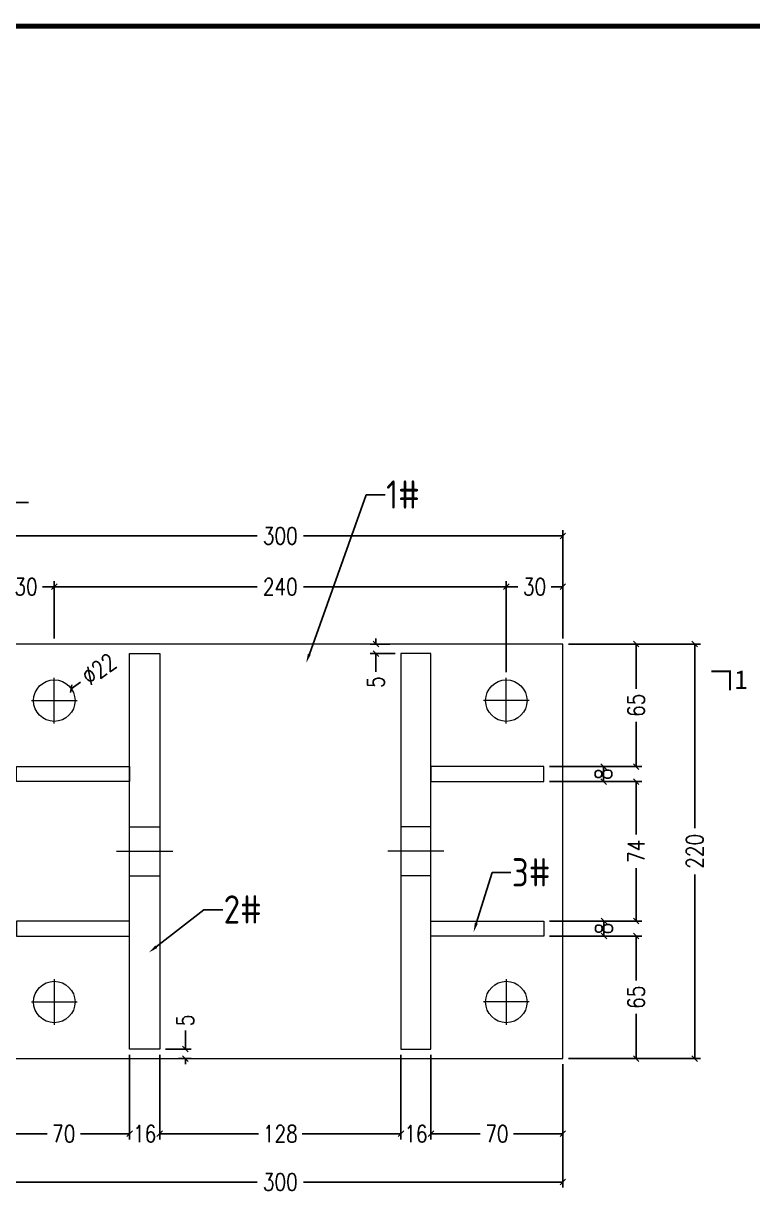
# Model space of a CAD drawing. Extents: x 8238 to 123366, y -35216 to 128109.
# Drawn here: x 29696 to 30857, y 828 to 2702 of the extents above; entities that cross this region are included whole.
import ezdxf
from ezdxf import colors
from ezdxf.entities.mleader import LeaderData, LeaderLine
from ezdxf.math import Vec2, Vec3

# ---------------------------------------------------------------- set-up
doc = ezdxf.new("R2010")
doc.units = 0
doc.header["$LTSCALE"] = 1000
doc.header["$MEASUREMENT"] = 0
doc.linetypes.add('CENTER', pattern=[2, 1.25, -0.25, 0.25, -0.25])
doc.linetypes.add('DASHDOT', pattern=[1, 0.5, -0.25, 0, -0.25])
for name, color, linetype in [('HR-dimension', 9, 'Continuous'), ('标注', 9, 'Continuous'), ('连接端梁', 130, 'Continuous')]:
    doc.layers.add(name, color=color, linetype=linetype)
doc.layers.add('结构', color=52, linetype='Continuous', lineweight=18)
doc.styles.add('Arial', font='')
doc.styles.add('HZTXT', font='txtw.shx', dxfattribs={"width": 0.8, "bigfont": 'hztxtw.shx'})
doc.styles.get("Standard").update_dxf_attribs({"font": 'gbenor.shx', "bigfont": 'gbcbig.shx'})
doc.styles.get('Arial').set_extended_font_data('STXihei')
doc.dimstyles.new('DIM-3', dxfattribs={"dimscale": 3, "dimtxt": 3, "dimasz": 1, "dimexe": 1, "dimexo": 1, "dimgap": 1, "dimtad": 0, "dimdec": 1, "dimrnd": 0.0005, "dimzin": 9, "dimdsep": 46, "dimtxsty": 'HZTXT', "dimblk": 'OBLIQUE', "dimcen": 0, "dimclrd": 9, "dimclre": 9, "dimclrt": 2, "dimazin": 2, "dimtfac": 1, "dimtdec": 1, "dimtofl": 0, "dimtmove": 0, "dimatfit": 3, "dimldrblk": 'OBLIQUE', "dimfxl": 1, "dimarcsym": 2})

# ---------------------------------------------------------------- blocks, each defined once
blk = doc.blocks.new('_Oblique')
at = {"color": 0, "linetype": 'ByBlock', "lineweight": -2}
blk.add_line((-0.5, -0.5), (0.5, 0.5), dxfattribs=at)
blk = doc.blocks.new('*D603')
at = {"layer": 'Defpoints', "color": 0, "ltscale": 10, "transparency": 16777216}
for p in [(38506.46, -4825.07), (38806.46, -4825.07), (38506.46, -4890.63)]:
    blk.add_point(p, dxfattribs=at)
at = {"layer": 'HR-dimension', "color": 9, "lineweight": -2, "ltscale": 10, "transparency": 16777216}
for p, q in [((38506.46, -4828.07), (38506.46, -4893.63)), ((38806.46, -4828.07), (38806.46, -4893.63)), ((38506.46, -4890.63), (38644.21, -4890.63)), ((38806.46, -4890.63), (38668.72, -4890.63))]:
    blk.add_line(p, q, dxfattribs=at)
at = {"layer": 'HR-dimension', "color": 9, "lineweight": -2, "ltscale": 10, "transparency": 16777216, "xscale": 3, "yscale": 3, "zscale": 3, "rotation": 180}
blk.add_blockref('_Oblique', (38506.46, -4890.63), dxfattribs=at)
at = {"layer": 'HR-dimension', "color": 9, "lineweight": -2, "ltscale": 10, "transparency": 16777216, "xscale": 3, "yscale": 3, "zscale": 3}
blk.add_blockref('_Oblique', (38806.46, -4890.63), dxfattribs=at)
at = {"layer": 'HR-dimension', "color": 2, "ltscale": 10, "transparency": 16777216, "insert": (38656.46, -4890.63), "char_height": 9, "attachment_point": 5, "style": 'HZTXT'}
blk.add_mtext('300', dxfattribs=at)
blk = doc.blocks.new('*D1242')
at = {"layer": 'Defpoints', "color": 0, "ltscale": 10, "transparency": 16777216}
for p in [(38815.19, -4605.07), (38876.47, -4605.07), (38815.19, -4825.07)]:
    blk.add_point(p, dxfattribs=at)
at = {"layer": 'HR-dimension', "color": 9, "lineweight": -2, "ltscale": 10, "transparency": 16777216}
for p, q in [((38818.19, -4605.07), (38879.47, -4605.07)), ((38876.47, -4605.07), (38876.47, -4702.81)), ((38876.47, -4825.07), (38876.47, -4727.33)), ((38818.19, -4825.07), (38879.47, -4825.07))]:
    blk.add_line(p, q, dxfattribs=at)
at = {"layer": 'HR-dimension', "color": 9, "lineweight": -2, "ltscale": 10, "transparency": 16777216, "xscale": 3, "yscale": 3, "zscale": 3}
for p, rotation in [((38876.47, -4605.07), 90), ((38876.47, -4825.07), 270)]:
    blk.add_blockref('_Oblique', p, dxfattribs=dict(at, rotation=rotation))
at = {"layer": 'HR-dimension', "color": 2, "ltscale": 10, "transparency": 16777216, "insert": (38876.47, -4715.07), "char_height": 9, "attachment_point": 5, "rotation": 90, "style": 'HZTXT'}
blk.add_mtext('220', dxfattribs=at)
blk = doc.blocks.new('*D604')
at = {"layer": 'Defpoints', "color": 0, "ltscale": 10, "transparency": 16777216}
for p in [(38506.46, -4574.61), (38506.46, -4605.07), (38536.46, -4605.07)]:
    blk.add_point(p, dxfattribs=at)
at = {"layer": 'HR-dimension', "color": 9, "lineweight": -2, "ltscale": 10, "transparency": 16777216}
for p, q in [((38506.46, -4602.07), (38506.46, -4571.61)), ((38536.46, -4602.07), (38536.46, -4571.61)), ((38506.46, -4574.61), (38512.63, -4574.61)), ((38536.46, -4574.61), (38530.29, -4574.61))]:
    blk.add_line(p, q, dxfattribs=at)
at = {"layer": 'HR-dimension', "color": 9, "lineweight": -2, "ltscale": 10, "transparency": 16777216, "xscale": 3, "yscale": 3, "zscale": 3, "rotation": 180}
blk.add_blockref('_Oblique', (38506.46, -4574.61), dxfattribs=at)
at = {"layer": 'HR-dimension', "color": 9, "lineweight": -2, "ltscale": 10, "transparency": 16777216, "xscale": 3, "yscale": 3, "zscale": 3}
blk.add_blockref('_Oblique', (38536.46, -4574.61), dxfattribs=at)
at = {"layer": 'HR-dimension', "color": 2, "ltscale": 10, "transparency": 16777216, "insert": (38521.46, -4574.61), "char_height": 9, "attachment_point": 5, "style": 'HZTXT'}
blk.add_mtext('30', dxfattribs=at)
blk = doc.blocks.new('*D1243')
at = {"layer": 'Defpoints', "color": 0, "ltscale": 10, "transparency": 16777216}
for p in [(38776.46, -4574.61), (38536.46, -4605.07), (38776.46, -4605.07)]:
    blk.add_point(p, dxfattribs=at)
at = {"layer": 'HR-dimension', "color": 9, "lineweight": -2, "ltscale": 10, "transparency": 16777216}
for p, q in [((38536.46, -4602.07), (38536.46, -4571.61)), ((38776.46, -4602.07), (38776.46, -4571.61)), ((38536.46, -4574.61), (38644.21, -4574.61)), ((38776.46, -4574.61), (38668.72, -4574.61))]:
    blk.add_line(p, q, dxfattribs=at)
at = {"layer": 'HR-dimension', "color": 9, "lineweight": -2, "ltscale": 10, "transparency": 16777216, "xscale": 3, "yscale": 3, "zscale": 3, "rotation": 180}
blk.add_blockref('_Oblique', (38536.46, -4574.61), dxfattribs=at)
at = {"layer": 'HR-dimension', "color": 9, "lineweight": -2, "ltscale": 10, "transparency": 16777216, "xscale": 3, "yscale": 3, "zscale": 3}
blk.add_blockref('_Oblique', (38776.46, -4574.61), dxfattribs=at)
at = {"layer": 'HR-dimension', "color": 2, "ltscale": 10, "transparency": 16777216, "insert": (38656.46, -4574.61), "char_height": 9, "attachment_point": 5, "style": 'HZTXT'}
blk.add_mtext('240', dxfattribs=at)
blk = doc.blocks.new('*D605')
at = {"layer": 'Defpoints', "color": 0, "ltscale": 10, "transparency": 16777216}
for p in [(38806.46, -4574.61), (38806.46, -4605.07), (38776.46, -4622.97)]:
    blk.add_point(p, dxfattribs=at)
at = {"layer": 'HR-dimension', "color": 9, "lineweight": -2, "ltscale": 10, "transparency": 16777216}
for p, q in [((38776.46, -4619.97), (38776.46, -4571.61)), ((38806.46, -4602.07), (38806.46, -4571.61)), ((38776.46, -4574.61), (38782.63, -4574.61)), ((38806.46, -4574.61), (38800.29, -4574.61))]:
    blk.add_line(p, q, dxfattribs=at)
at = {"layer": 'HR-dimension', "color": 9, "lineweight": -2, "ltscale": 10, "transparency": 16777216, "xscale": 3, "yscale": 3, "zscale": 3, "rotation": 180}
blk.add_blockref('_Oblique', (38776.46, -4574.61), dxfattribs=at)
at = {"layer": 'HR-dimension', "color": 9, "lineweight": -2, "ltscale": 10, "transparency": 16777216, "xscale": 3, "yscale": 3, "zscale": 3}
blk.add_blockref('_Oblique', (38806.46, -4574.61), dxfattribs=at)
at = {"layer": 'HR-dimension', "color": 2, "ltscale": 10, "transparency": 16777216, "insert": (38791.46, -4574.61), "char_height": 9, "attachment_point": 5, "style": 'HZTXT'}
blk.add_mtext('30', dxfattribs=at)
blk = doc.blocks.new('*D606')
at = {"layer": 'Defpoints', "color": 0, "ltscale": 10, "transparency": 16777216}
for p in [(38796.46, -4760.07), (38845.4, -4760.07), (38806.46, -4825.07)]:
    blk.add_point(p, dxfattribs=at)
at = {"layer": 'HR-dimension', "color": 9, "lineweight": -2, "ltscale": 10, "transparency": 16777216}
for p, q in [((38799.46, -4760.07), (38848.4, -4760.07)), ((38845.4, -4760.07), (38845.4, -4783.74)), ((38845.4, -4825.07), (38845.4, -4801.4)), ((38809.46, -4825.07), (38848.4, -4825.07))]:
    blk.add_line(p, q, dxfattribs=at)
at = {"layer": 'HR-dimension', "color": 9, "lineweight": -2, "ltscale": 10, "transparency": 16777216, "xscale": 3, "yscale": 3, "zscale": 3}
for p, rotation in [((38845.4, -4760.07), 90), ((38845.4, -4825.07), 270)]:
    blk.add_blockref('_Oblique', p, dxfattribs=dict(at, rotation=rotation))
at = {"layer": 'HR-dimension', "color": 2, "ltscale": 10, "transparency": 16777216, "insert": (38845.4, -4792.57), "char_height": 9, "attachment_point": 5, "rotation": 90, "style": 'HZTXT'}
blk.add_mtext('65', dxfattribs=at)
blk = doc.blocks.new('*D607')
at = {"layer": 'Defpoints', "color": 0, "ltscale": 10, "transparency": 16777216}
for p in [(38796.46, -4752.07), (38828.25, -4752.07), (38796.46, -4760.07)]:
    blk.add_point(p, dxfattribs=at)
at = {"layer": 'HR-dimension', "color": 9, "lineweight": -2, "ltscale": 10, "transparency": 16777216}
for p, q in [((38799.46, -4752.07), (38831.25, -4752.07)), ((38828.25, -4760.07), (38828.25, -4752.07)), ((38799.46, -4760.07), (38831.25, -4760.07))]:
    blk.add_line(p, q, dxfattribs=at)
at = {"layer": 'HR-dimension', "color": 9, "lineweight": -2, "ltscale": 10, "transparency": 16777216, "xscale": 3, "yscale": 3, "zscale": 3}
for p, rotation in [((38828.25, -4752.07), 90), ((38828.25, -4760.07), 270)]:
    blk.add_blockref('_Oblique', p, dxfattribs=dict(at, rotation=rotation))
at = {"layer": 'HR-dimension', "color": 2, "ltscale": 10, "transparency": 16777216, "insert": (38828.25, -4756.07), "char_height": 9, "attachment_point": 5, "rotation": 90, "style": 'HZTXT'}
blk.add_mtext('8', dxfattribs=at)
blk = doc.blocks.new('*D608')
at = {"layer": 'Defpoints', "color": 0, "ltscale": 10, "transparency": 16777216}
for p in [(38796.46, -4678.07), (38845.4, -4678.07), (38796.46, -4752.07)]:
    blk.add_point(p, dxfattribs=at)
at = {"layer": 'HR-dimension', "color": 9, "lineweight": -2, "ltscale": 10, "transparency": 16777216}
for p, q in [((38799.46, -4678.07), (38848.4, -4678.07)), ((38845.4, -4678.07), (38845.4, -4706.07)), ((38845.4, -4752.07), (38845.4, -4724.07)), ((38799.46, -4752.07), (38848.4, -4752.07))]:
    blk.add_line(p, q, dxfattribs=at)
at = {"layer": 'HR-dimension', "color": 9, "lineweight": -2, "ltscale": 10, "transparency": 16777216, "xscale": 3, "yscale": 3, "zscale": 3}
for p, rotation in [((38845.4, -4678.07), 90), ((38845.4, -4752.07), 270)]:
    blk.add_blockref('_Oblique', p, dxfattribs=dict(at, rotation=rotation))
at = {"layer": 'HR-dimension', "color": 2, "ltscale": 10, "transparency": 16777216, "insert": (38845.4, -4715.07), "char_height": 9, "attachment_point": 5, "rotation": 90, "style": 'HZTXT'}
blk.add_mtext('74', dxfattribs=at)
blk = doc.blocks.new('*D609')
at = {"layer": 'Defpoints', "color": 0, "ltscale": 10, "transparency": 16777216}
for p in [(38796.46, -4670.07), (38828.06, -4670.07), (38796.46, -4678.07)]:
    blk.add_point(p, dxfattribs=at)
at = {"layer": 'HR-dimension', "color": 9, "lineweight": -2, "ltscale": 10, "transparency": 16777216}
for p, q in [((38799.46, -4670.07), (38831.06, -4670.07)), ((38828.06, -4678.07), (38828.06, -4670.07)), ((38799.46, -4678.07), (38831.06, -4678.07))]:
    blk.add_line(p, q, dxfattribs=at)
at = {"layer": 'HR-dimension', "color": 9, "lineweight": -2, "ltscale": 10, "transparency": 16777216, "xscale": 3, "yscale": 3, "zscale": 3}
for p, rotation in [((38828.06, -4670.07), 90), ((38828.06, -4678.07), 270)]:
    blk.add_blockref('_Oblique', p, dxfattribs=dict(at, rotation=rotation))
at = {"layer": 'HR-dimension', "color": 2, "ltscale": 10, "transparency": 16777216, "insert": (38828.06, -4674.07), "char_height": 9, "attachment_point": 5, "rotation": 90, "style": 'HZTXT'}
blk.add_mtext('8', dxfattribs=at)
blk = doc.blocks.new('*D610')
at = {"layer": 'Defpoints', "color": 0, "ltscale": 10, "transparency": 16777216}
for p in [(38806.46, -4605.07), (38845.4, -4605.07), (38796.46, -4670.07)]:
    blk.add_point(p, dxfattribs=at)
at = {"layer": 'HR-dimension', "color": 9, "lineweight": -2, "ltscale": 10, "transparency": 16777216}
for p, q in [((38809.46, -4605.07), (38848.4, -4605.07)), ((38845.4, -4605.07), (38845.4, -4628.74)), ((38845.4, -4670.07), (38845.4, -4646.4)), ((38799.46, -4670.07), (38848.4, -4670.07))]:
    blk.add_line(p, q, dxfattribs=at)
at = {"layer": 'HR-dimension', "color": 9, "lineweight": -2, "ltscale": 10, "transparency": 16777216, "xscale": 3, "yscale": 3, "zscale": 3}
for p, rotation in [((38845.4, -4605.07), 90), ((38845.4, -4670.07), 270)]:
    blk.add_blockref('_Oblique', p, dxfattribs=dict(at, rotation=rotation))
at = {"layer": 'HR-dimension', "color": 2, "ltscale": 10, "transparency": 16777216, "insert": (38845.4, -4637.57), "char_height": 9, "attachment_point": 5, "rotation": 90, "style": 'HZTXT'}
blk.add_mtext('65', dxfattribs=at)
blk = doc.blocks.new('*D1260')
at = {"layer": 'Defpoints', "color": 0, "ltscale": 10, "transparency": 16777216}
for p in [(38545.47, -4628.75), (38527.46, -4641.39)]:
    blk.add_point(p, dxfattribs=at)
at = {"layer": 'HR-dimension', "color": 9, "lineweight": -2, "ltscale": 10, "transparency": 16777216}
blk.add_line((38550.38, -4625.3), (38545.47, -4628.75), dxfattribs=at)
at = {"layer": 'HR-dimension', "color": 9, "lineweight": -2, "ltscale": 10, "transparency": 16777216, "xscale": 3, "yscale": 3, "zscale": 3, "rotation": 215.0759654489789}
blk.add_blockref('_Oblique', (38545.47, -4628.75), dxfattribs=at)
at = {"layer": 'HR-dimension', "color": 2, "ltscale": 10, "transparency": 16777216, "insert": (38560.27, -4618.36), "char_height": 9, "attachment_point": 5, "rotation": 35.07597, "style": 'HZTXT'}
blk.add_mtext('∅22', dxfattribs=at)
blk = doc.blocks.new('*D612')
at = {"layer": 'Defpoints', "color": 0, "ltscale": 10, "transparency": 16777216}
for p in [(38576.46, -4820.07), (38506.46, -4845.51), (38506.46, -4865.02)]:
    blk.add_point(p, dxfattribs=at)
at = {"layer": 'HR-dimension', "color": 9, "lineweight": -2, "ltscale": 10, "transparency": 16777216}
for p, q in [((38576.46, -4823.07), (38576.46, -4868.02)), ((38506.46, -4848.51), (38506.46, -4868.02)), ((38506.46, -4865.02), (38532.63, -4865.02)), ((38576.46, -4865.02), (38550.29, -4865.02))]:
    blk.add_line(p, q, dxfattribs=at)
at = {"layer": 'HR-dimension', "color": 9, "lineweight": -2, "ltscale": 10, "transparency": 16777216, "xscale": 3, "yscale": 3, "zscale": 3, "rotation": 180}
blk.add_blockref('_Oblique', (38506.46, -4865.02), dxfattribs=at)
at = {"layer": 'HR-dimension', "color": 9, "lineweight": -2, "ltscale": 10, "transparency": 16777216, "xscale": 3, "yscale": 3, "zscale": 3}
blk.add_blockref('_Oblique', (38576.46, -4865.02), dxfattribs=at)
at = {"layer": 'HR-dimension', "color": 2, "ltscale": 10, "transparency": 16777216, "insert": (38541.46, -4865.02), "char_height": 9, "attachment_point": 5, "style": 'HZTXT'}
blk.add_mtext('70', dxfattribs=at)
blk = doc.blocks.new('*D613')
at = {"layer": 'Defpoints', "color": 0, "ltscale": 10, "transparency": 16777216}
for p in [(38576.46, -4820.07), (38592.46, -4820.07), (38592.46, -4865.02)]:
    blk.add_point(p, dxfattribs=at)
at = {"layer": 'HR-dimension', "color": 9, "lineweight": -2, "ltscale": 10, "transparency": 16777216}
for p, q in [((38576.46, -4823.07), (38576.46, -4868.02)), ((38592.46, -4823.07), (38592.46, -4868.02)), ((38576.46, -4865.02), (38576.49, -4865.02)), ((38592.46, -4865.02), (38592.43, -4865.02))]:
    blk.add_line(p, q, dxfattribs=at)
at = {"layer": 'HR-dimension', "color": 9, "lineweight": -2, "ltscale": 10, "transparency": 16777216, "xscale": 3, "yscale": 3, "zscale": 3, "rotation": 180}
blk.add_blockref('_Oblique', (38576.46, -4865.02), dxfattribs=at)
at = {"layer": 'HR-dimension', "color": 9, "lineweight": -2, "ltscale": 10, "transparency": 16777216, "xscale": 3, "yscale": 3, "zscale": 3}
blk.add_blockref('_Oblique', (38592.46, -4865.02), dxfattribs=at)
at = {"layer": 'HR-dimension', "color": 2, "ltscale": 10, "transparency": 16777216, "insert": (38584.46, -4865.02), "char_height": 9, "attachment_point": 5, "style": 'HZTXT'}
blk.add_mtext('16', dxfattribs=at)
blk = doc.blocks.new('*D614')
at = {"layer": 'Defpoints', "color": 0, "ltscale": 10, "transparency": 16777216}
for p in [(38592.46, -4820.07), (38720.46, -4820.07), (38720.46, -4865.02)]:
    blk.add_point(p, dxfattribs=at)
at = {"layer": 'HR-dimension', "color": 9, "lineweight": -2, "ltscale": 10, "transparency": 16777216}
for p, q in [((38592.46, -4823.07), (38592.46, -4868.02)), ((38720.46, -4823.07), (38720.46, -4868.02)), ((38592.46, -4865.02), (38644.89, -4865.02)), ((38720.46, -4865.02), (38668.03, -4865.02))]:
    blk.add_line(p, q, dxfattribs=at)
at = {"layer": 'HR-dimension', "color": 9, "lineweight": -2, "ltscale": 10, "transparency": 16777216, "xscale": 3, "yscale": 3, "zscale": 3, "rotation": 180}
blk.add_blockref('_Oblique', (38592.46, -4865.02), dxfattribs=at)
at = {"layer": 'HR-dimension', "color": 9, "lineweight": -2, "ltscale": 10, "transparency": 16777216, "xscale": 3, "yscale": 3, "zscale": 3}
blk.add_blockref('_Oblique', (38720.46, -4865.02), dxfattribs=at)
at = {"layer": 'HR-dimension', "color": 2, "ltscale": 10, "transparency": 16777216, "insert": (38656.46, -4865.02), "char_height": 9, "attachment_point": 5, "style": 'HZTXT'}
blk.add_mtext('128', dxfattribs=at)
blk = doc.blocks.new('*D615')
at = {"layer": 'Defpoints', "color": 0, "ltscale": 10, "transparency": 16777216}
for p in [(38720.46, -4820.07), (38736.46, -4820.07), (38736.46, -4865.02)]:
    blk.add_point(p, dxfattribs=at)
at = {"layer": 'HR-dimension', "color": 9, "lineweight": -2, "ltscale": 10, "transparency": 16777216}
for p, q in [((38720.46, -4823.07), (38720.46, -4868.02)), ((38736.46, -4823.07), (38736.46, -4868.02)), ((38720.46, -4865.02), (38720.49, -4865.02)), ((38736.46, -4865.02), (38736.43, -4865.02))]:
    blk.add_line(p, q, dxfattribs=at)
at = {"layer": 'HR-dimension', "color": 9, "lineweight": -2, "ltscale": 10, "transparency": 16777216, "xscale": 3, "yscale": 3, "zscale": 3, "rotation": 180}
blk.add_blockref('_Oblique', (38720.46, -4865.02), dxfattribs=at)
at = {"layer": 'HR-dimension', "color": 9, "lineweight": -2, "ltscale": 10, "transparency": 16777216, "xscale": 3, "yscale": 3, "zscale": 3}
blk.add_blockref('_Oblique', (38736.46, -4865.02), dxfattribs=at)
at = {"layer": 'HR-dimension', "color": 2, "ltscale": 10, "transparency": 16777216, "insert": (38728.46, -4865.02), "char_height": 9, "attachment_point": 5, "style": 'HZTXT'}
blk.add_mtext('16', dxfattribs=at)
blk = doc.blocks.new('*D616')
at = {"layer": 'Defpoints', "color": 0, "ltscale": 10, "transparency": 16777216}
for p in [(38736.46, -4820.07), (38806.46, -4849.43), (38806.46, -4865.02)]:
    blk.add_point(p, dxfattribs=at)
at = {"layer": 'HR-dimension', "color": 9, "lineweight": -2, "ltscale": 10, "transparency": 16777216}
for p, q in [((38736.46, -4823.07), (38736.46, -4868.02)), ((38806.46, -4852.43), (38806.46, -4868.02)), ((38736.46, -4865.02), (38762.63, -4865.02)), ((38806.46, -4865.02), (38780.29, -4865.02))]:
    blk.add_line(p, q, dxfattribs=at)
at = {"layer": 'HR-dimension', "color": 9, "lineweight": -2, "ltscale": 10, "transparency": 16777216, "xscale": 3, "yscale": 3, "zscale": 3, "rotation": 180}
blk.add_blockref('_Oblique', (38736.46, -4865.02), dxfattribs=at)
at = {"layer": 'HR-dimension', "color": 9, "lineweight": -2, "ltscale": 10, "transparency": 16777216, "xscale": 3, "yscale": 3, "zscale": 3}
blk.add_blockref('_Oblique', (38806.46, -4865.02), dxfattribs=at)
at = {"layer": 'HR-dimension', "color": 2, "ltscale": 10, "transparency": 16777216, "insert": (38771.46, -4865.02), "char_height": 9, "attachment_point": 5, "style": 'HZTXT'}
blk.add_mtext('70', dxfattribs=at)
blk = doc.blocks.new('*D617')
at = {"layer": 'Defpoints', "color": 0, "ltscale": 10, "transparency": 16777216}
for p in [(38707.2, -4605.07), (38717.6, -4605.07), (38720.46, -4610.07)]:
    blk.add_point(p, dxfattribs=at)
at = {"layer": 'HR-dimension', "color": 9, "lineweight": -2, "ltscale": 10, "transparency": 16777216}
for p, q in [((38707.2, -4605.07), (38707.2, -4602.07)), ((38714.6, -4605.07), (38704.2, -4605.07)), ((38717.46, -4610.07), (38704.2, -4610.07)), ((38707.2, -4610.07), (38707.2, -4619.87))]:
    blk.add_line(p, q, dxfattribs=at)
at = {"layer": 'HR-dimension', "color": 9, "lineweight": -2, "ltscale": 10, "transparency": 16777216, "xscale": 3, "yscale": 3, "zscale": 3}
for p, rotation in [((38707.2, -4605.07), 270), ((38707.2, -4610.07), 90)]:
    blk.add_blockref('_Oblique', p, dxfattribs=dict(at, rotation=rotation))
at = {"layer": 'HR-dimension', "color": 2, "ltscale": 10, "transparency": 16777216, "insert": (38707.2, -4625.27), "char_height": 9, "attachment_point": 5, "rotation": 90, "style": 'HZTXT'}
blk.add_mtext('5', dxfattribs=at)
blk = doc.blocks.new('*D618')
at = {"layer": 'Defpoints', "color": 0, "ltscale": 10, "transparency": 16777216}
for p in [(38592.46, -4820.07), (38606.07, -4820.07), (38599.34, -4825.07)]:
    blk.add_point(p, dxfattribs=at)
at = {"layer": 'HR-dimension', "color": 9, "lineweight": -2, "ltscale": 10, "transparency": 16777216}
for p, q in [((38606.07, -4820.07), (38606.07, -4810.27)), ((38595.46, -4820.07), (38609.07, -4820.07)), ((38602.34, -4825.07), (38609.07, -4825.07)), ((38606.07, -4825.07), (38606.07, -4828.07))]:
    blk.add_line(p, q, dxfattribs=at)
at = {"layer": 'HR-dimension', "color": 9, "lineweight": -2, "ltscale": 10, "transparency": 16777216, "xscale": 3, "yscale": 3, "zscale": 3}
for p, rotation in [((38606.07, -4820.07), 270), ((38606.07, -4825.07), 90)]:
    blk.add_blockref('_Oblique', p, dxfattribs=dict(at, rotation=rotation))
at = {"layer": 'HR-dimension', "color": 2, "ltscale": 10, "transparency": 16777216, "insert": (38606.07, -4804.87), "char_height": 9, "attachment_point": 5, "rotation": 90, "style": 'HZTXT'}
blk.add_mtext('5', dxfattribs=at)
blk = doc.blocks.new('*D1254')
at = {"layer": 'Defpoints', "color": 0, "ltscale": 10, "transparency": 16777216}
for p in [(38506.46, -4547.62), (38506.46, -4605.07), (38806.46, -4605.07)]:
    blk.add_point(p, dxfattribs=at)
at = {"layer": 'HR-dimension', "color": 9, "lineweight": -2, "ltscale": 10, "transparency": 16777216}
for p, q in [((38506.46, -4602.07), (38506.46, -4544.62)), ((38506.46, -4547.62), (38644.21, -4547.62)), ((38806.46, -4547.62), (38668.72, -4547.62)), ((38806.46, -4602.07), (38806.46, -4544.62))]:
    blk.add_line(p, q, dxfattribs=at)
at = {"layer": 'HR-dimension', "color": 9, "lineweight": -2, "ltscale": 10, "transparency": 16777216, "xscale": 3, "yscale": 3, "zscale": 3, "rotation": 180}
blk.add_blockref('_Oblique', (38506.46, -4547.62), dxfattribs=at)
at = {"layer": 'HR-dimension', "color": 9, "lineweight": -2, "ltscale": 10, "transparency": 16777216, "xscale": 3, "yscale": 3, "zscale": 3}
blk.add_blockref('_Oblique', (38806.46, -4547.62), dxfattribs=at)
at = {"layer": 'HR-dimension', "color": 2, "ltscale": 10, "transparency": 16777216, "insert": (38656.46, -4547.62), "char_height": 9, "attachment_point": 5, "style": 'HZTXT'}
blk.add_mtext('300', dxfattribs=at)
blk = doc.blocks.new('asdasdasdgfhgtj')
at = {"layer": '标注', "color": 1, "const_width": 1}
for points in [[(38522.93, -4529.88), (38512.93, -4529.88), (38512.93, -4539.88)], [(38895.24, -4629.58), (38895.24, -4619.58), (38885.24, -4619.58)]]:
    blk.add_lwpolyline(points, dxfattribs=at)
at = {"layer": '结构', "color": 4}
for p, q in [((38806.46, -4605.07), (38506.46, -4605.07)), ((38806.46, -4825.07), (38806.46, -4605.07)), ((38506.46, -4825.07), (38806.46, -4825.07))]:
    blk.add_line(p, q, dxfattribs=at)
at = {"layer": '结构', "color": 1, "linetype": 'CENTER', "ltscale": 0.44}
for p, q in [((38536.46, -4647.17), (38536.46, -4622.97)), ((38776.46, -4647.17), (38776.46, -4622.97)), ((38524.36, -4635.07), (38548.56, -4635.07)), ((38788.56, -4635.07), (38764.36, -4635.07)), ((38536.46, -4782.97), (38536.46, -4807.17)), ((38776.46, -4782.97), (38776.46, -4807.17)), ((38524.36, -4795.07), (38548.56, -4795.07)), ((38788.56, -4795.07), (38764.36, -4795.07))]:
    blk.add_line(p, q, dxfattribs=at)
at = {"layer": '结构', "color": 1, "linetype": 'DASHDOT', "ltscale": 5}
for p, q in [((38576.46, -4702.07), (38592.46, -4702.07)), ((38736.46, -4702.07), (38720.46, -4702.07)), ((38569.56, -4715.07), (38599.36, -4715.07)), ((38743.36, -4715.07), (38713.56, -4715.07)), ((38576.46, -4728.07), (38592.46, -4728.07)), ((38736.46, -4728.07), (38720.46, -4728.07))]:
    blk.add_line(p, q, dxfattribs=at)
at = {"layer": '结构', "color": 4}
for points in [[(38576.46, -4820.07), (38576.46, -4610.07), (38592.46, -4610.07), (38592.46, -4820.07)], [(38736.46, -4820.07), (38736.46, -4610.07), (38720.46, -4610.07), (38720.46, -4820.07)], [(38576.46, -4678.07), (38516.46, -4678.07), (38516.46, -4670.07), (38576.46, -4670.07)], [(38736.46, -4678.07), (38796.46, -4678.07), (38796.46, -4670.07), (38736.46, -4670.07)], [(38576.46, -4752.07), (38516.46, -4752.07), (38516.46, -4760.07), (38576.46, -4760.07)], [(38736.46, -4752.07), (38796.46, -4752.07), (38796.46, -4760.07), (38736.46, -4760.07)]]:
    blk.add_lwpolyline(points, close=True, dxfattribs=at)
for centre in [(38536.46, -4635.07), (38776.46, -4635.07), (38536.46, -4795.07), (38776.46, -4795.07)]:
    blk.add_circle(centre, 11, dxfattribs=at)
at = {"layer": '标注', "color": 1, "insert": (38901.09, -4623.93), "char_height": 10, "attachment_point": 5, "style": 'Arial'}
blk.add_mtext('1', dxfattribs=at)
at = {"layer": 'HR-dimension', "ltscale": 10}
for base, p1, p2, picture, middle in [((38506.46, -4547.62), (38806.46, -4605.07), (38506.46, -4605.07), '*D1254', (38656.46, -4547.62)), ((38506.46, -4574.61), (38536.46, -4605.07), (38506.46, -4605.07), '*D604', (38521.46, -4574.61)), ((38776.46, -4574.61), (38536.46, -4605.07), (38776.46, -4605.07), '*D1243', (38656.46, -4574.61)), ((38806.46, -4574.61), (38776.46, -4622.97), (38806.46, -4605.07), '*D605', (38791.46, -4574.61)), ((38506.46, -4865.02), (38576.46, -4820.07), (38506.46, -4845.51), '*D612', (38541.46, -4865.02)), ((38720.46, -4865.02), (38592.46, -4820.07), (38720.46, -4820.07), '*D614', (38656.46, -4865.02)), ((38806.46, -4865.02), (38736.46, -4820.07), (38806.46, -4849.43), '*D616', (38771.46, -4865.02))]:
    dim = blk.add_linear_dim(base=base, p1=p1, p2=p2, dimstyle='DIM-3', dxfattribs=at)
    dim.commit()
    dim.dimension.update_dxf_attribs({"geometry": picture, "text_midpoint": middle})
for base, p1, p2, picture, middle in [((38707.2, -4605.07), (38720.46, -4610.07), (38717.6, -4605.07), '*D617', (38707.2, -4625.27)), ((38828.06, -4670.07), (38796.46, -4678.07), (38796.46, -4670.07), '*D609', (38828.06, -4674.07)), ((38828.25, -4752.07), (38796.46, -4760.07), (38796.46, -4752.07), '*D607', (38828.25, -4756.07)), ((38606.07, -4820.07), (38599.34, -4825.07), (38592.46, -4820.07), '*D618', (38606.07, -4804.87))]:
    dim = blk.add_linear_dim(base=base, p1=p1, p2=p2, angle=90, dimstyle='DIM-3', dxfattribs=at)
    dim.commit()
    dim.dimension.update_dxf_attribs({"geometry": picture, "text_midpoint": middle, "dimtype": 128})
for base, p1, p2, picture, middle in [((38845.4, -4605.07), (38796.46, -4670.07), (38806.46, -4605.07), '*D610', (38845.4, -4637.57)), ((38876.47, -4605.07), (38815.19, -4825.07), (38815.19, -4605.07), '*D1242', (38876.47, -4715.07)), ((38845.4, -4678.07), (38796.46, -4752.07), (38796.46, -4678.07), '*D608', (38845.4, -4715.07)), ((38845.4, -4760.07), (38806.46, -4825.07), (38796.46, -4760.07), '*D606', (38845.4, -4792.57))]:
    dim = blk.add_linear_dim(base=base, p1=p1, p2=p2, angle=90, dimstyle='DIM-3', dxfattribs=at)
    dim.commit()
    dim.dimension.update_dxf_attribs({"geometry": picture, "text_midpoint": middle})
dim = blk.add_diameter_dim_2p(p1=(38527.46, -4641.39), p2=(38545.47, -4628.75), dimstyle='DIM-3', dxfattribs=at)
dim.commit()
dim.dimension.update_dxf_attribs({"geometry": '*D1260', "text_midpoint": (38560.27, -4618.36)})
for base, p1, p2, picture, middle in [((38592.46, -4865.02), (38576.46, -4820.07), (38592.46, -4820.07), '*D613', (38584.46, -4865.02)), ((38736.46, -4865.02), (38720.46, -4820.07), (38736.46, -4820.07), '*D615', (38728.46, -4865.02)), ((38506.46, -4890.63), (38806.46, -4825.07), (38506.46, -4825.07), '*D603', (38656.46, -4890.63))]:
    dim = blk.add_linear_dim(base=base, p1=p1, p2=p2, dimstyle='DIM-3', dxfattribs=at)
    dim.commit()
    dim.dimension.update_dxf_attribs({"geometry": picture, "text_midpoint": middle, "dimtype": 128})
at = {"layer": '标注', "color": 6}
ml = blk.add_multileader_mtext('Standard', dxfattribs=at)
ml.set_content('1#', color=6)
ml.set_leader_properties(color=9)
ml.build(insert=Vec2(0, 0))
ml.multileader.update_dxf_attribs({"dogleg_length": 10, "arrow_head_size": 5})
ctx = ml.context
ctx.base_point, ctx.char_height, ctx.arrow_head_size, ctx.landing_gap_size, ctx.plane_origin = Vec3(38712.13, -4525.81), 15, 5, 0.5, Vec3(35639.83, -10150.26)
notes = []
notes.append((ctx, [(1, (1, 1, 0), (38702.13, -4525.81), (1, 0), 10, [(0, [(38670.19, -4615.11)], 256, [])])]))
ctx.mtext.insert, ctx.mtext.defined_height, ctx.mtext.flow_direction = Vec3(38712.63, -4518.18), 40, 5
ml = blk.add_multileader_mtext('Standard', dxfattribs=at)
ml.set_content('3#', color=6)
ml.set_leader_properties(color=9)
ml.build(insert=Vec2(0, 0))
ml.multileader.update_dxf_attribs({"dogleg_length": 10, "arrow_head_size": 5})
ctx = ml.context
ctx.base_point, ctx.char_height, ctx.arrow_head_size, ctx.landing_gap_size, ctx.plane_origin = Vec3(38778.88, -4726.38), 15, 5, 0.5, Vec3(35728.69, -10293.29)
notes.append((ctx, [(1, (1, 1, 0), (38768.88, -4726.38), (1, 0), 10, [(0, [(38759.05, -4758.14)], 256, [])])]))
ctx.mtext.insert, ctx.mtext.defined_height, ctx.mtext.flow_direction = Vec3(38779.38, -4718.75), 40, 5
ml = blk.add_multileader_mtext('Standard', dxfattribs=at)
ml.set_content('2#', color=6)
ml.set_leader_properties(color=9)
ml.build(insert=Vec2(0, 0))
ml.multileader.update_dxf_attribs({"dogleg_length": 10, "arrow_head_size": 5})
ctx = ml.context
ctx.base_point, ctx.char_height, ctx.arrow_head_size, ctx.landing_gap_size, ctx.plane_origin = Vec3(38625.89, -4746.07), 15, 5, 0.5, Vec3(35556.3, -10303.97)
notes.append((ctx, [(1, (1, 1, 0), (38615.89, -4746.07), (1, 0), 10, [(0, [(38586.66, -4768.82)], 256, [])])]))
ctx.mtext.insert, ctx.mtext.defined_height, ctx.mtext.flow_direction = Vec3(38626.39, -4738.44), 40, 5
for ctx, leaders in notes:
    for number, flags, end, landing, length, lines in leaders:
        leader = LeaderData()
        leader.index, (leader.has_last_leader_line, leader.has_dogleg_vector, leader.attachment_direction) = number, flags
        leader.last_leader_point, leader.dogleg_vector, leader.dogleg_length = Vec3(end), Vec3(landing), length
        for number, points, colour, breaks in lines:
            line = LeaderLine()
            line.index, line.vertices, line.color, line.breaks = number, Vec3.list(points), colors.encode_raw_color(colour), breaks
            leader.lines.append(line)
        ctx.leaders.append(leader)

msp = doc.modelspace()

# ---------------------------------------------------------------- linework, layer by layer
at = {"layer": '连接端梁', "color": 0, "const_width": 8}
msp.add_lwpolyline([(24101.94, 2697.94), (32722.79, 2697.94), (32722.79, -4062.2), (24101.94, -4062.2)], close=True, dxfattribs=at)

# ---------------------------------------------------------------- block references
at = {"layer": '连接端梁', "color": 0, "xscale": 3, "yscale": 3, "zscale": 3}
msp.add_blockref('asdasdasdgfhgtj', (-85864.03, 15528.8), dxfattribs=at)

doc.saveas('drawing.dxf')
